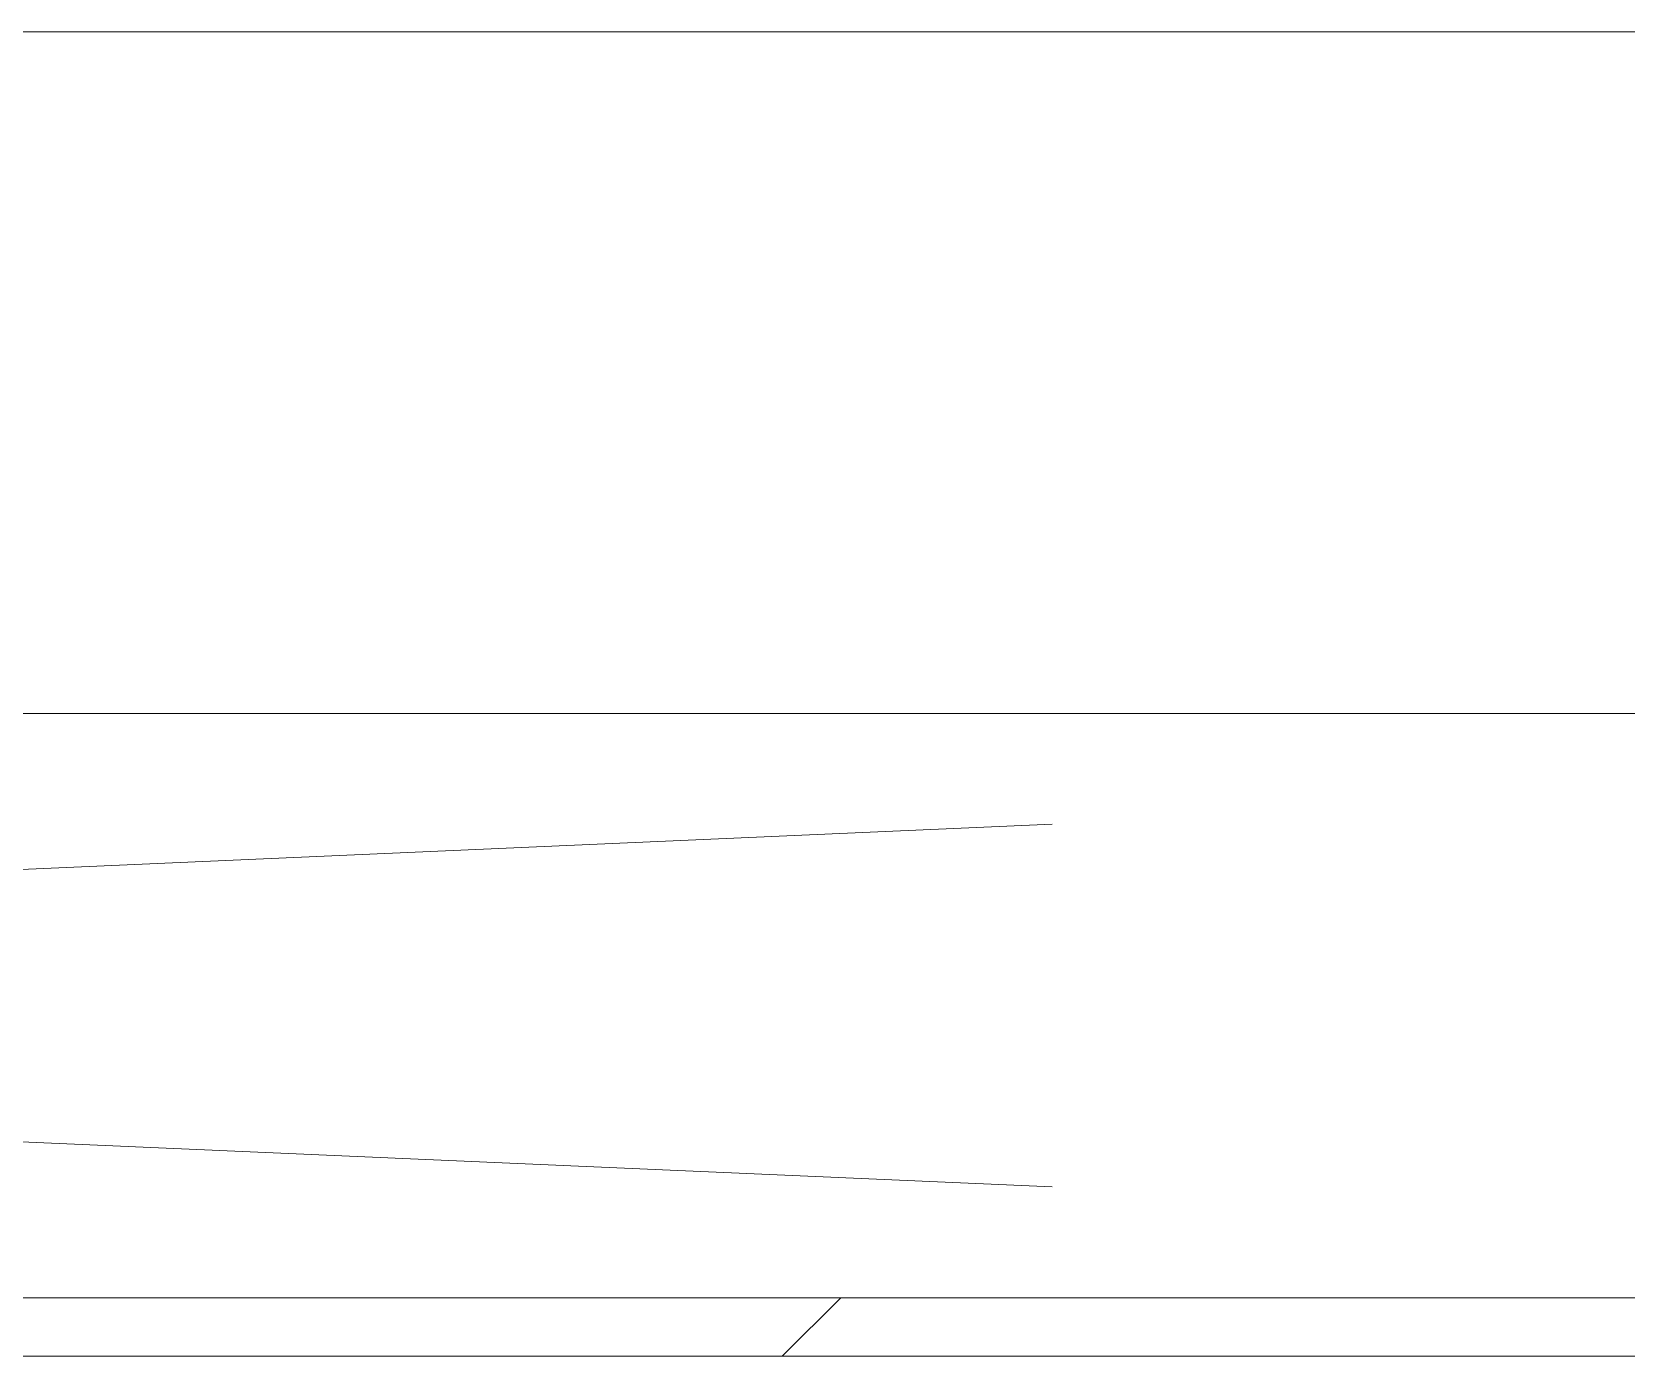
# Model space of a CAD drawing. Header units: millimetres. Extents: x -1834842 to 700335, y -490313101 to 518363.
# Drawn here: x -1237658.4 to -1237249.1, y 220829.4 to 221169.4 of the extents above; entities that cross this region are included whole.
import ezdxf

# ---------------------------------------------------------------- set-up
doc = ezdxf.new("R2010")
doc.units = ezdxf.units.MM
doc.header["$LTSCALE"] = 0.5
doc.linetypes.add('Dash', pattern=[1587.5, 793.75, -793.75])
doc.linetypes.add('IDA - Grid Line', pattern=[3500, 2000, -500, 500, -500])
doc.layers.add('0-1', color=8, linetype='Continuous', lineweight=5)
doc.layers.add('0-LOWER ROOF', color=7, linetype='Continuous')
for name, color, linetype, lineweight, true_color in [('A-_WALL----_H-2', 9, 'Continuous', 9, 0x808080), ('A-_WALLPRTN_E-1', 6, 'Continuous', 18, 0xff00ff), ('A-_WIND----_E', 6, 'Continuous', 9, 0xff00ff), ('A-_WIND----_H', 6, 'Dash', 9, 0xff00ff), ('S-_ANOTGRID_E-1', 9, 'IDA - Grid Line', 9, 0x808080)]:
    doc.layers.add(name, color=color, linetype=linetype, lineweight=lineweight, true_color=true_color)

# ---------------------------------------------------------------- blocks, each defined once
blk = doc.blocks.new('1599_DB_A_BLK3_1STGD_R21_rvt-2-BLK 2 LOWER ROOF PLAN')
at = {"layer": 'A-_WALL----_H-2', "color": 8}
blk.add_line((-163705.24, -130292.37), (-163690.24, -130277.37), dxfattribs=at)
at = {"layer": 'A-_WALLPRTN_E-1', "color": 8}
blk.add_line((-166511.37, -130292.37), (-162686.37, -130292.37), dxfattribs=at)
at = {"layer": 'A-_WIND----_E', "color": 8}
for p, q in [((-166411.37, -130127.37), (-162986.37, -130127.37)), ((-162986.37, -130277.37), (-166411.37, -130277.37))]:
    blk.add_line(p, q, dxfattribs=at)
at = {"layer": 'A-_WIND----_H', "color": 8}
for p, q in [((-166411.37, -130127.37), (-162986.37, -130277.37)), ((-166411.37, -130277.37), (-162986.37, -130127.37))]:
    blk.add_line(p, q, dxfattribs=at)
blk = doc.blocks.new('BLK2-LOWER ROOF')
at = {"layer": 'S-_ANOTGRID_E-1'}
blk.add_line((-85261.99, -129952.37), (-54403.54, -129952.37), dxfattribs=at)
at = {"layer": '0-1'}
blk.add_blockref('1599_DB_A_BLK3_1STGD_R21_rvt-2-BLK 2 LOWER ROOF PLAN', (89296.59, 0), dxfattribs=at)

msp = doc.modelspace()

# ---------------------------------------------------------------- block references
at = {"layer": '0-LOWER ROOF', "color": 6}
msp.add_blockref('BLK2-LOWER ROOF', (-1163057.11, 351121.73), dxfattribs=at)

doc.saveas('drawing.dxf')
